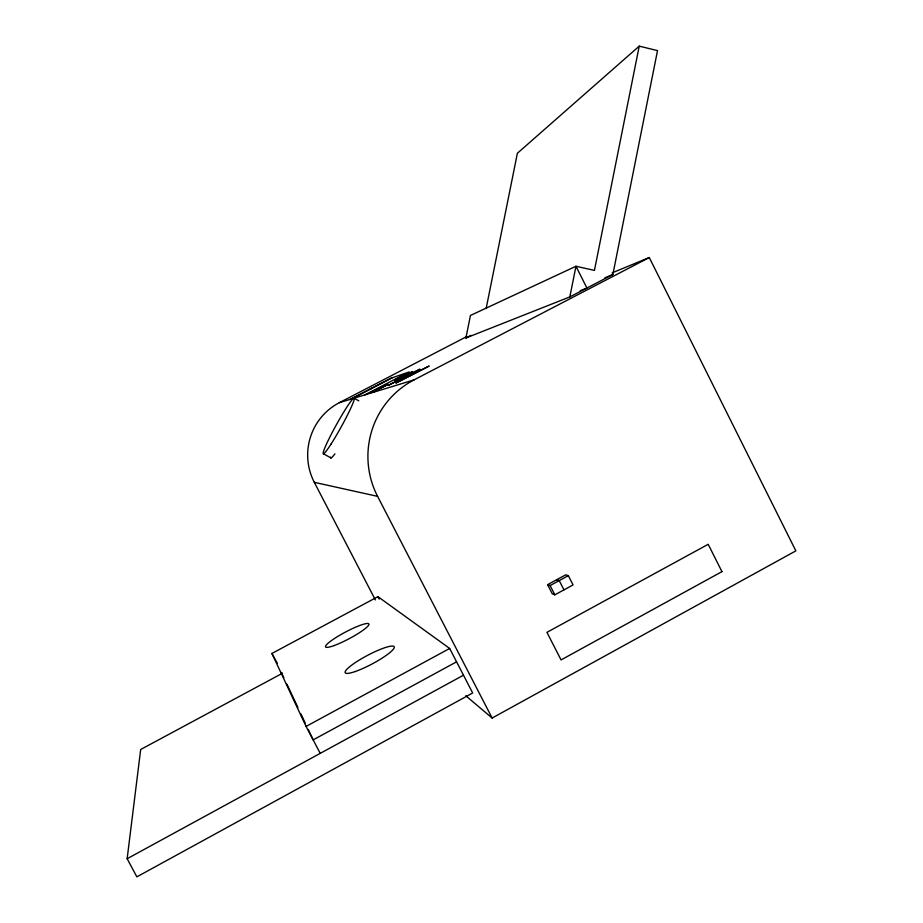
<?xml version="1.0" encoding="UTF-8"?>
<svg xmlns="http://www.w3.org/2000/svg" width="923" height="923" viewBox="0 0 923 923"><rect width="100%" height="100%" fill="white"/><g stroke="black" fill="none" stroke-linecap="round" stroke-linejoin="round"><path stroke-width="1.38" d="M320.223 753.364L306.078 726.424L271.916 653.461L377.934 596.662L449.663 648.454L472.68 692.977L136.858 876.85L127.143 858.736L140.688 749.488L282.519 673.225M569.837 296.906L575.964 266.262L594.435 270.404L639.224 46.15L657.522 50.603L612.849 274.535L569.837 296.906L465.896 338.003L470.442 315.47L575.964 266.262L586.913 288.034L580.221 290.71M486.133 308.582L517.376 153.276L639.224 46.15M465.769 695.746L492.132 718.036L795.857 550.869L649.273 257.54L612.18 272.839M127.143 858.736L463.484 675.186M456.573 661.826L313.151 739.9L308.27 729.528M547.593 584.651L565.718 574.833L568.337 575.652L573.068 584.928L554.838 594.827L552.3 593.87L547.593 584.651L550.096 585.551L554.838 594.827M550.096 585.551L568.337 575.652M306.078 726.424L449.663 648.454M277.315 663.302L271.916 653.461M375.361 599.915L314.316 482.325A58.899 58.461 -89.1 0 1 339.364 402.67L414.035 379.895L649.273 257.54M339.364 402.67L466.611 336.641M465.896 338.003L470.961 335.372M350.013 399.417L390.683 378.315L408.947 371.992L364.839 394.894M351.351 399.013L392.321 377.738M604.923 277.777L612.849 274.535M370.377 388.848L371.877 388.364M314.316 482.325L377.588 496.355L492.132 718.036M556.661 579.736L559.223 580.602L563.953 589.878M323.512 453.816L331.034 457.97M353.809 398.067L358.805 400.847M377.934 596.662L379.215 599.131M281.4 672.475L283.846 677.655M286.903 684.139L297.887 707.48M300.944 713.964L305.213 723.044M377.588 496.355A85.989 84.754 -89 0 1 414.035 379.895M334.911 453.804A31.855 2.804 -61 0 1 330.619 457.208M428.93 366.143L396.048 382.953L428.93 366.143M419.769 369.269L388.11 385.456L419.769 369.269M412.489 371.692L397.202 379.572L412.489 371.692M409.697 372.431L394.617 380.138L409.697 372.431M388.075 384.372L372.765 392.263L388.075 384.372M384.476 385.526L369.419 393.29L384.476 385.526M721.948 571.637L561.057 659.922L546.935 632.347L708.183 544.305L721.948 571.637M330.953 444.217A31.878 2.631 -61 0 0 354.351 398.505A31.878 2.631 -61 0 0 330.907 435.01A31.878 2.631 -61 0 0 330.953 444.217M334.114 645.569A24.529 3.796 -27.9 0 0 368.808 624.883A24.529 3.796 -27.9 0 0 338.753 635.832A24.529 3.796 -27.9 0 0 334.114 645.569M355.205 671.54A27.759 4.869 -27.9 0 0 394.19 647.819A27.759 4.869 -27.9 0 0 359.682 659.818A27.759 4.869 -27.9 0 0 355.205 671.54"/></g></svg>
